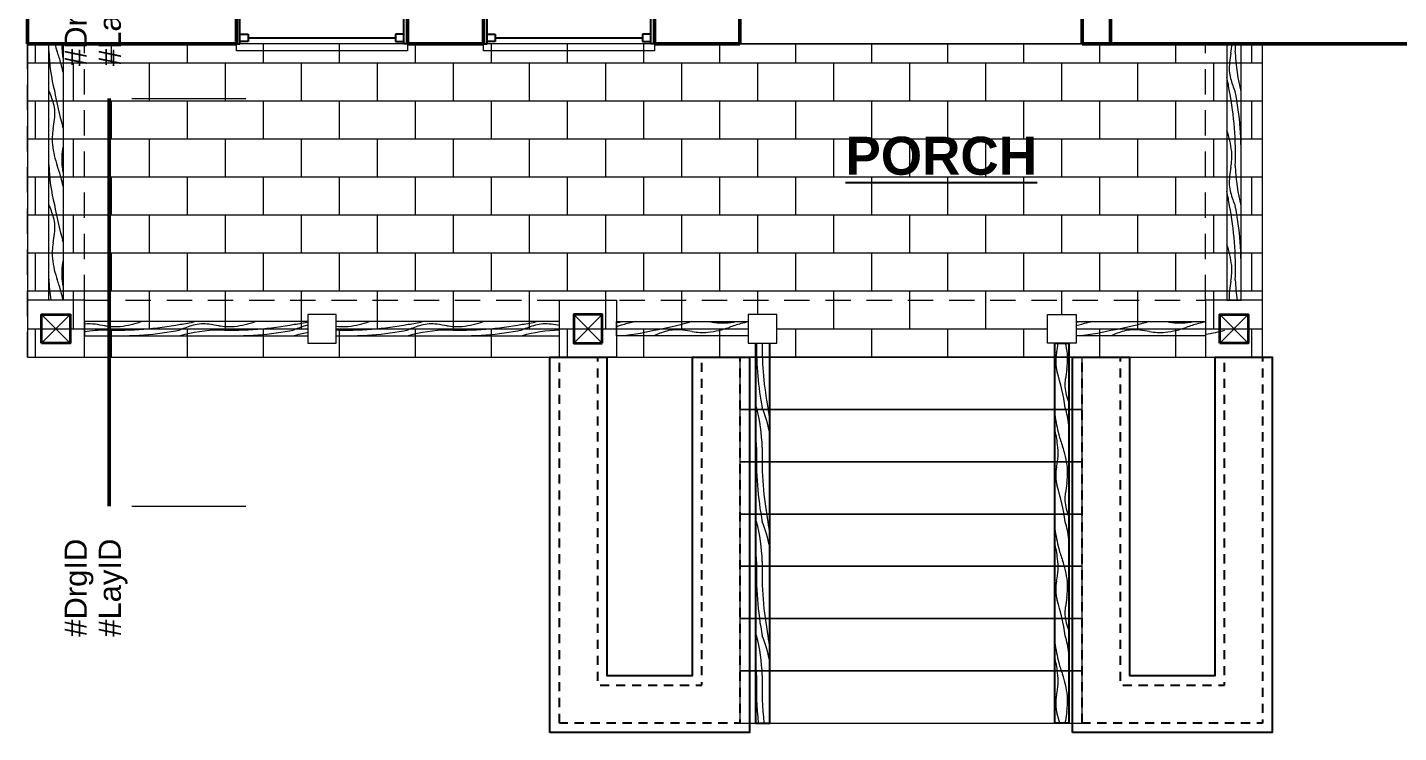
# Model space of a CAD drawing. Header units: inches. Extents: x -1373 to 690, y -94 to 608.
# Drawn here: x -183.6 to 105.1, y -92.4 to 56.1 of the extents above; entities that cross this region are included whole.
import ezdxf

# ---------------------------------------------------------------- set-up
doc = ezdxf.new("R2010")
doc.units = ezdxf.units.IN
doc.header["$MEASUREMENT"] = 0
for name, pattern in [('Dashed', [8.666667, 5.333333, -3.333334]), ('short Dashed', [3.36, 1.92, -1.44]), ('Wipeout_Contour', [39.370079, 0, -39.370079])]:
    doc.linetypes.add(name, pattern=pattern)
for name, color, linetype, lineweight in [('A-ANNO-MRKR-ROOM_Pen_No__7', 172, 'Continuous', 25), ('A-ANNO-MRKR-SECT_Pen_No__7', 172, 'Continuous', 25), ('A-WALL-EXTR-PRTL.N_Pen_No__23', 7, 'Continuous', 20), ('A-WALL-EXTR.N_Pen_No__1', 7, 'Continuous', 50), ('A-WALL-PRTL.N_Pen_No__23', 7, 'Continuous', 20), ('Cover Fills_Pen_No__96', 8, 'Continuous', 18), ('Doors_Pen_No__1', 7, 'Continuous', 50), ('Drafting Fills_Pen_No__23', 7, 'Continuous', 20), ('Windows_Pen_No__1', 7, 'Continuous', 50)]:
    doc.layers.add(name, color=color, linetype=linetype, lineweight=lineweight)
for name, color, linetype in [('A-ANNO-MRKR-SECT', 7, 'Continuous'), ('A-BEAM.N', 7, 'Continuous'), ('A-COLS.N', 7, 'Continuous'), ('A-STRS-EXTR.N', 7, 'Continuous'), ('A-WALL-EXTR-PRTL.N', 7, 'Continuous'), ('A-WALL-EXTR.N', 7, 'Continuous'), ('A-WALL-PRTL.N', 7, 'Continuous'), ('Cover Fills', 7, 'Continuous'), ('Doors', 7, 'Continuous'), ('Windows', 7, 'Continuous')]:
    doc.layers.add(name, color=color, linetype=linetype)
for name, color, linetype, lineweight, true_color in [('A-ANNO-MRKR-SECT_Pen_No__2', 7, 'Continuous', 18, 0x404040), ('A-ANNO-MRKR-SECT_Pen_No__26', 7, 'Continuous', 50, 0x089920), ('A-BEAM.N_Pen_No__2', 7, 'Continuous', 18, 0x404040), ('A-COLS.N_Pen_No__21', 7, 'Continuous', 13, 0x3687d9), ('A-COLS.N_Pen_No__22', 7, 'Continuous', 13, 0x650066), ('A-STRS-EXTR.N_Pen_No__2', 7, 'Continuous', 18, 0x404040), ('Cut Fills_Pen_No__24', 7, 'Continuous', 25, 0x4d678c), ('Doors_Pen_No__3', 7, 'Continuous', 25, 0x8c4600), ('Doors_Pen_No__6', 7, 'Continuous', 18, 0x2c53a6), ('Drafting Fills_Pen_No__24', 7, 'Continuous', 25, 0x4d678c), ('Drafting Fills_Pen_No__94', 7, 'Continuous', 18, 0xb2b2b2), ('Skin Separator Lines_Pen_No__25', 7, 'Continuous', 35, 0xd9610b), ('Windows_Pen_No__3', 7, 'Continuous', 25, 0x8c4600), ('Windows_Pen_No__6', 7, 'Continuous', 18, 0x2c53a6)]:
    doc.layers.add(name, color=color, linetype=linetype, lineweight=lineweight, true_color=true_color)
doc.styles.add('GENERATED_STYLE_1', font='')
doc.styles.add('GENERATED_STYLE_2', font='')
doc.styles.get('GENERATED_STYLE_1').set_extended_font_data('Arial')
doc.styles.get('GENERATED_STYLE_2').set_extended_font_data('Arial', bold=True)

# ---------------------------------------------------------------- blocks, each defined once
blk = doc.blocks.new('Slab_7', base_point=(-183.57, -13.36))
at = {"layer": 'Cover Fills_Pen_No__96', "linetype": 'Continuous', "lineweight": 18}
h = blk.add_hatch(dxfattribs=at)
h.set_pattern_fill('04___Block___Running_Bond', color=8, style=0, pattern_type=2)
h.set_pattern_definition([(3e-14, (-13.852, 56.6384), (0, 8), []), (90, (-13.852, 56.638), (-16, 0), [8, -8]), (90, (-5.852, 64.638), (-16, 0), [8, -8])])
h.paths.add_polyline_path([(-183.57, -13.36), (76.43, -13.36), (76.43, 52.64), (44.43, 52.64), (-39.57, 52.64), (-183.57, 52.64)])
at = {"layer": 'A-STRS-EXTR.N_Pen_No__2', "color": 49, "linetype": 'Continuous', "lineweight": 18, "true_color": 0x404040, "flags": 128}
blk.add_lwpolyline([(-183.57, -13.36), (76.43, -13.36), (76.43, 52.64), (44.43, 52.64), (-39.57, 52.64), (-183.57, 52.64)], close=True, dxfattribs=at)
blk = doc.blocks.new('*X38')
at = {"layer": 'Cover Fills_Pen_No__96', "color": 8, "linetype": 'Continuous', "lineweight": 18}
for centre, major_axis, start_param, end_param in [((-172.1, 58.42), (0, 12.78), 2.040456, 2.196749), ((-172.84, 52.32), (0, 7), 1.525994, 1.821347), ((-169.04, 52.4), (0, 20.09), 1.632569, 2.068595), ((-186.49, 37.61), (0, 22.74), 5.208763, 5.338342), ((-166.47, 55.59), (0, 20.17), 1.821347, 1.882366), ((-185.42, 38.77), (0, 20.32), 5.112543, 5.208763), ((-184.48, 32.77), (0, 14.76), 5.227548, 5.459843), ((-161.25, 53.36), (0, 34.86), 1.878454, 2.116194), ((-179.93, 37.92), (0, 4.31), 4.423958, 5.227548), ((-174.29, 32.37), (0, 8.1), 1.279522, 1.688594), ((-528.78, 244.93), (0, 732.06), 4.421115, 4.423958), ((-178.02, 33.01), (0, 4.36), 5.172557, 5.257787), ((-172.1, 34.42), (0, 12.78), 1.807645, 2.196749), ((-172.84, 28.32), (0, 7), 1.1682, 1.821347), ((-169.04, 28.4), (0, 20.09), 1.632569, 2.068595), ((-186.49, 13.61), (0, 22.74), 5.208763, 5.338342), ((-166.47, 31.59), (0, 20.17), 1.821347, 1.882366), ((-185.42, 14.77), (0, 20.32), 5.112543, 5.208763), ((-184.48, 8.77), (0, 14.76), 5.227548, 5.459843), ((-161.25, 29.36), (0, 34.86), 1.878454, 2.116194), ((-179.93, 13.92), (0, 4.31), 4.423958, 5.227548), ((-528.78, 220.93), (0, 732.06), 4.421115, 4.423958), ((-174.29, 8.37), (0, 8.1), 1.279522, 1.688594), ((-178.02, 9.01), (0, 4.36), 5.172557, 5.257787), ((-172.1, 10.42), (0, 12.78), 1.807645, 2.196749), ((-172.84, 4.32), (0, 7), 1.1682, 1.821347), ((-169.04, 4.4), (0, 20.09), 1.632569, 1.861472), ((-186.49, -10.39), (0, 22.74), 5.208763, 5.338342), ((-185.42, -9.23), (0, 20.32), 5.112543, 5.208763), ((-166.47, 7.59), (0, 20.17), 1.821347, 1.882366)]:
    blk.add_ellipse(centre, major_axis=major_axis, ratio=0.5, start_param=start_param, end_param=end_param, dxfattribs=at)
blk = doc.blocks.new('Slab_24', base_point=(-176.07, 52.64))
at = {"layer": 'A-WALL-PRTL.N_Pen_No__23', "color": 7, "linetype": 'Continuous', "lineweight": 20, "flags": 128}
blk.add_lwpolyline([(-176.07, 52.64), (-176.07, -1.36), (-179.07, -1.36), (-179.07, 52.64)], close=True, dxfattribs=at)
at = {"layer": 'A-WALL-PRTL.N', "color": 7, "linetype": 'Continuous', "lineweight": 20}
blk.add_blockref('*X38', (0, 0), dxfattribs=at)
blk = doc.blocks.new('*X40')
at = {"layer": 'Cover Fills_Pen_No__96', "color": 8, "linetype": 'Continuous', "lineweight": 18}
for centre, major_axis, start_param, end_param in [((-170.52, -8.49), (4.31, 0), 1.282365, 1.816656), ((-165.81, -17.65), (20.09, 0), 1.632569, 1.861472), ((-377.52, -357.33), (732.06, 0), 1.279522, 1.282365), ((-164.97, -2.84), (8.1, 0), 4.421115, 4.830186), ((-164.64, 10.64), (36.59, 0), 4.646574, 5.0826), ((-164.64, 9.44), (36.59, 0), 4.646574, 5.0826), ((-167.02, -0.65), (12.78, 0), 4.949238, 5.329586), ((-161.96, 10.19), (34.86, 0), 5.020047, 5.112804), ((-141.37, -13.03), (14.76, 0), 2.085956, 2.31825), ((-141.81, -17.65), (20.09, 0), 1.632569, 2.068595), ((-146.52, -8.49), (4.31, 0), 1.282365, 2.085956), ((-353.52, -357.33), (732.06, 0), 1.279522, 1.282365), ((-140.97, -2.84), (8.1, 0), 4.421115, 4.830186), ((-140.64, 10.64), (36.59, 0), 4.646574, 5.0826), ((-140.64, 9.44), (36.59, 0), 4.646574, 5.0826), ((-143.02, -0.65), (12.78, 0), 4.949238, 5.329586), ((-137.96, 10.19), (34.86, 0), 5.020047, 5.112804), ((-117.37, -13.03), (14.76, 0), 2.085956, 2.31825), ((-117.81, -17.65), (20.09, 0), 1.632569, 2.068595), ((-122.52, -8.49), (4.31, 0), 1.282365, 2.085956), ((-329.52, -357.33), (732.06, 0), 1.279522, 1.282365), ((-116.97, -2.84), (8.1, 0), 4.421115, 4.830186), ((-116.64, 10.64), (36.59, 0), 4.646574, 5.0826), ((-116.64, 9.44), (36.59, 0), 4.646574, 5.0826), ((-119.02, -0.65), (12.78, 0), 4.949238, 5.329586), ((-113.96, 10.19), (34.86, 0), 5.020047, 5.112804), ((-93.37, -13.03), (14.76, 0), 2.085956, 2.31825), ((-93.81, -17.65), (20.09, 0), 1.632569, 2.068595), ((-98.52, -8.49), (4.31, 0), 1.282365, 2.085956), ((-305.52, -357.33), (732.06, 0), 1.279522, 1.282365), ((-92.97, -2.84), (8.1, 0), 4.421115, 4.830186), ((-92.64, 10.64), (36.59, 0), 4.646574, 5.0826), ((-92.64, 9.44), (36.59, 0), 4.646574, 5.0826), ((-95.02, -0.65), (12.78, 0), 4.949238, 5.329586), ((-89.96, 10.19), (34.86, 0), 5.020047, 5.112804), ((-69.37, -13.03), (14.76, 0), 2.085956, 2.31825), ((-69.81, -17.65), (20.09, 0), 1.658413, 2.068595), ((-74.52, -8.49), (4.31, 0), 1.282365, 2.085956), ((-281.52, -357.33), (732.06, 0), 1.279905, 1.282365)]:
    blk.add_ellipse(centre, major_axis=major_axis, ratio=0.5, start_param=start_param, end_param=end_param, dxfattribs=at)
blk = doc.blocks.new('Slab_25', base_point=(-71.57, -5.86))
at = {"layer": 'A-WALL-PRTL.N_Pen_No__23', "color": 7, "linetype": 'Continuous', "lineweight": 20, "flags": 128}
blk.add_lwpolyline([(-71.57, -5.86), (-171.57, -5.86), (-171.57, -8.86), (-71.57, -8.86)], close=True, dxfattribs=at)
at = {"layer": 'A-WALL-PRTL.N', "color": 7, "linetype": 'Continuous', "lineweight": 20}
blk.add_blockref('*X40', (0, 0), dxfattribs=at)
blk = doc.blocks.new('*X42')
at = {"layer": 'Cover Fills_Pen_No__96', "color": 8, "linetype": 'Continuous', "lineweight": 18}
for centre, major_axis, start_param, end_param in [((-61.25, -2.64), (7, 0), 4.955581, 4.96294), ((-46.54, -16.28), (22.74, 0), 2.06717, 2.180723), ((-61.32, 1.16), (20.09, 0), 4.800006, 5.210188), ((-64.52, 3.74), (20.17, 0), 4.96294, 5.023959), ((-47.69, -15.22), (20.32, 0), 1.970951, 2.06717), ((-62.29, 8.95), (34.86, 0), 5.020047, 5.257787), ((-41.7, -14.27), (14.76, 0), 2.085956, 2.31825), ((-46.85, -9.73), (4.31, 0), 1.282365, 2.085956), ((-253.85, -358.57), (732.06, 0), 1.279522, 1.282365), ((-41.94, -7.81), (4.36, 0), 2.030964, 2.116194), ((-41.3, -4.08), (8.1, 0), 4.421115, 4.830186), ((-43.35, -1.89), (12.78, 0), 4.949238, 5.338342), ((-37.25, -2.64), (7, 0), 4.309792, 4.96294), ((-22.54, -16.28), (22.74, 0), 2.06717, 2.196749), ((-40.52, 3.74), (20.17, 0), 4.96294, 5.023959), ((-23.69, -15.22), (20.32, 0), 1.982053, 2.06717), ((-37.32, 1.16), (20.09, 0), 4.990101, 5.210188)]:
    blk.add_ellipse(centre, major_axis=major_axis, ratio=0.5, start_param=start_param, end_param=end_param, dxfattribs=at)
blk = doc.blocks.new('Slab_26', base_point=(-59.57, -5.86))
at = {"layer": 'A-WALL-PRTL.N_Pen_No__23', "color": 7, "linetype": 'Continuous', "lineweight": 20, "flags": 128}
blk.add_lwpolyline([(-59.57, -5.86), (-31.82, -5.86), (-31.82, -8.86), (-59.57, -8.86)], close=True, dxfattribs=at)
at = {"layer": 'A-WALL-PRTL.N', "color": 7, "linetype": 'Continuous', "lineweight": 20}
blk.add_blockref('*X42', (0, 0), dxfattribs=at)
blk = doc.blocks.new('*X44')
at = {"layer": 'Cover Fills_Pen_No__96', "color": 8, "linetype": 'Continuous', "lineweight": 18}
for centre, major_axis, start_param, end_param in [((35, -2.64), (7, 0), 4.955581, 4.96294), ((49.71, -16.28), (22.74, 0), 2.06717, 2.180723), ((34.93, 1.16), (20.09, 0), 4.800006, 5.210188), ((31.73, 3.74), (20.17, 0), 4.96294, 5.023959), ((48.56, -15.22), (20.32, 0), 1.970951, 2.06717), ((33.96, 8.95), (34.86, 0), 5.020047, 5.257787), ((54.55, -14.27), (14.76, 0), 2.085956, 2.31825), ((49.4, -9.73), (4.31, 0), 1.282365, 2.085956), ((-157.6, -358.57), (732.06, 0), 1.279522, 1.282365), ((54.31, -7.81), (4.36, 0), 2.030964, 2.116194), ((54.95, -4.08), (8.1, 0), 4.421115, 4.830186), ((52.9, -1.89), (12.78, 0), 4.949238, 5.338342), ((59, -2.64), (7, 0), 4.309792, 4.96294), ((73.71, -16.28), (22.74, 0), 2.06717, 2.196749), ((55.73, 3.74), (20.17, 0), 4.96294, 5.023959), ((72.56, -15.22), (20.32, 0), 1.982053, 2.06717), ((58.93, 1.16), (20.09, 0), 4.990101, 5.210188)]:
    blk.add_ellipse(centre, major_axis=major_axis, ratio=0.5, start_param=start_param, end_param=end_param, dxfattribs=at)
blk = doc.blocks.new('Slab_27', base_point=(36.68, -5.86))
at = {"layer": 'A-WALL-PRTL.N_Pen_No__23', "color": 7, "linetype": 'Continuous', "lineweight": 20, "flags": 128}
blk.add_lwpolyline([(36.68, -5.86), (64.43, -5.86), (64.43, -8.86), (36.68, -8.86)], close=True, dxfattribs=at)
at = {"layer": 'A-WALL-PRTL.N', "color": 7, "linetype": 'Continuous', "lineweight": 20}
blk.add_blockref('*X44', (0, 0), dxfattribs=at)
blk = doc.blocks.new('*X46')
at = {"layer": 'Cover Fills_Pen_No__96', "color": 8, "linetype": 'Continuous', "lineweight": 18}
for centre, major_axis, start_param, end_param in [((65.91, 52.98), (0, 8.1), 4.421115, 4.669955), ((52.44, 53.31), (0, 36.59), 4.646574, 4.693956), ((53.64, 53.31), (0, 36.59), 4.646574, 4.693956), ((420.4, -159.57), (0, 732.06), 1.279522, 1.282365), ((80.72, 52.15), (0, 20.09), 1.632569, 2.068595), ((71.56, 47.44), (0, 4.31), 1.282365, 2.085956), ((52.88, 32), (0, 34.86), 5.020047, 5.112804), ((76.11, 52.59), (0, 14.76), 2.085956, 2.31825), ((52.44, 29.31), (0, 36.59), 4.646574, 5.0826), ((53.64, 29.31), (0, 36.59), 4.646574, 5.0826), ((63.72, 26.94), (0, 12.78), 4.949238, 5.329586), ((65.91, 28.98), (0, 8.1), 4.421115, 4.830186), ((420.4, -183.57), (0, 732.06), 1.279522, 1.282365), ((80.72, 28.15), (0, 20.09), 1.632569, 2.068595), ((71.56, 23.44), (0, 4.31), 1.282365, 2.085956), ((52.88, 8), (0, 34.86), 5.020047, 5.112804), ((76.11, 28.59), (0, 14.76), 2.085956, 2.31825), ((52.44, 5.31), (0, 36.59), 4.646574, 5.0826), ((53.64, 5.31), (0, 36.59), 4.646574, 5.0826), ((63.72, 2.94), (0, 12.78), 4.949238, 5.329586), ((65.91, 4.98), (0, 8.1), 4.421115, 4.830186), ((80.72, 4.15), (0, 20.09), 1.632569, 1.848509), ((71.56, -0.56), (0, 4.31), 1.282365, 1.757234), ((420.4, -207.57), (0, 732.06), 1.279522, 1.282365)]:
    blk.add_ellipse(centre, major_axis=major_axis, ratio=0.5, start_param=start_param, end_param=end_param, dxfattribs=at)
blk = doc.blocks.new('Slab_28', base_point=(68.93, 52.64))
at = {"layer": 'A-WALL-PRTL.N_Pen_No__23', "color": 7, "linetype": 'Continuous', "lineweight": 20, "flags": 128}
blk.add_lwpolyline([(68.93, 52.64), (68.93, -1.36), (71.93, -1.36), (71.93, 52.64)], close=True, dxfattribs=at)
at = {"layer": 'A-WALL-PRTL.N', "color": 7, "linetype": 'Continuous', "lineweight": 20}
blk.add_blockref('*X46', (0, 0), dxfattribs=at)
blk = doc.blocks.new('RW1-4 Doublehung')
at = {"layer": 'Windows_Pen_No__1', "color": 7, "linetype": 'Continuous', "lineweight": 50}
for p, q in [((-18, 0), (-18, -6.62)), ((18, 0), (18, -6.62))]:
    blk.add_line(p, q, dxfattribs=at)
at = {"layer": 'Windows_Pen_No__3', "color": 34, "linetype": 'Continuous', "lineweight": 25, "true_color": 0x8c4600}
for p, q in [((-18, 0), (-17.25, 0)), ((-18, -6.62), (-18, 0)), ((-17.5, 0), (-17.5, 0)), ((-17.25, 0), (-17.25, -6.62)), ((18, 0), (17.25, 0)), ((17.25, 0), (17.25, -6.62)), ((17.5, 0), (17.5, 0)), ((18, -6.62), (18, 0)), ((-15.5, -0.5), (-17.25, -0.5)), ((-17.25, -0.5), (-17.25, -2)), ((-17.25, -2), (-15.5, -2)), ((-15.5, -2), (-15.5, -0.5)), ((-15.5, -1.25), (15.5, -1.25)), ((15.5, -2), (15.5, -0.5)), ((15.5, -0.5), (17.25, -0.5)), ((17.25, -2), (15.5, -2)), ((17.25, -0.5), (17.25, -2)), ((-17.25, -6.62), (-18, -6.62)), ((-17.5, -6.62), (-17.5, -6.63)), ((17.25, -6.62), (18, -6.62)), ((17.5, -6.62), (17.5, -6.63))]:
    blk.add_line(p, q, dxfattribs=at)
at = {"layer": 'Windows_Pen_No__6', "color": 167, "linetype": 'Continuous', "lineweight": 18, "true_color": 0x2c53a6}
for p, q in [((18, 1.5), (-18, 1.5)), ((-18, 1.5), (-18, 0)), ((18, 0), (18, 1.5)), ((-18.75, -7.62), (-18.75, -6.62)), ((18.75, -7.62), (-18.75, -7.62)), ((18.75, -6.62), (18.75, -7.62))]:
    blk.add_line(p, q, dxfattribs=at)
blk = doc.blocks.new('Wall_1', base_point=(-183.57, 52.64))
at = {"layer": 'A-WALL-EXTR.N_Pen_No__1', "color": 7, "linetype": 'Continuous', "lineweight": 50, "flags": 128}
for points in [[(-183.57, 52.64), (-183.57, 59.26)], [(-139.57, 59.26), (-176.94, 59.26)], [(-87.57, 59.26), (-103.57, 59.26)], [(-44.32, 59.26), (-51.57, 59.26)], [(-183.57, 52.64), (-139.57, 52.64)], [(-103.57, 52.64), (-87.57, 52.64)], [(-51.57, 52.64), (-39.57, 52.64)]]:
    blk.add_lwpolyline(points, dxfattribs=at)
at = {"layer": 'Windows', "color": 34, "linetype": 'Continuous', "lineweight": 25, "true_color": 0x8c4600, "xscale": -1, "zscale": 39.37007874015748, "rotation": 180}
for p in [(-121.57, 52.64), (-69.57, 52.64)]:
    blk.add_blockref('RW1-4 Doublehung', p, dxfattribs=at)
blk = doc.blocks.new('RD02 Swing')
at = {"layer": 'Doors_Pen_No__1', "color": 7, "linetype": 'Continuous', "lineweight": 50}
for p, q in [((-36, 0), (-36, -6.62)), ((36, 0), (36, -6.62))]:
    blk.add_line(p, q, dxfattribs=at)
at = {"layer": 'Doors_Pen_No__3', "color": 34, "linetype": 'Continuous', "lineweight": 25, "true_color": 0x8c4600}
for p, q in [((-36, 0), (-36, 36)), ((-36, 36), (-34.43, 36)), ((-34.43, 36), (-34.43, 0)), ((36, 36), (34.43, 36)), ((34.43, 36), (34.43, 0)), ((36, 0), (36, 36)), ((-34.43, 0), (-36, 0)), ((-36, 0), (-36, -6.62)), ((34.43, 0), (36, 0)), ((36, 0), (36, -6.62))]:
    blk.add_line(p, q, dxfattribs=at)
at = {"layer": 'Doors_Pen_No__6', "color": 167, "linetype": 'Continuous', "lineweight": 18, "true_color": 0x2c53a6}
for p, q in [((-36, 0), (36, 0)), ((-36, -6.62), (36, -6.62))]:
    blk.add_line(p, q, dxfattribs=at)
for centre, start, end in [((-36, 0), 0, 90), ((36, 0), 90, 180)]:
    blk.add_arc(centre, 36, start, end, dxfattribs=at)
blk = doc.blocks.new('Wall_10', base_point=(-39.57, 52.64))
at = {"layer": 'A-WALL-EXTR.N_Pen_No__1', "color": 7, "linetype": 'Continuous', "lineweight": 50}
for p, q in [((-33.57, 52.64), (-33.57, 59.26)), ((38.43, 52.64), (38.43, 59.26))]:
    blk.add_line(p, q, dxfattribs=at)
at = {"layer": 'A-WALL-EXTR.N_Pen_No__1', "color": 7, "linetype": 'Continuous', "lineweight": 50, "flags": 128}
for points in [[(-33.57, 59.26), (-39.57, 59.26)], [(44.43, 59.26), (38.43, 59.26)], [(-39.57, 52.64), (-33.57, 52.64)], [(38.43, 52.64), (44.43, 52.64)]]:
    blk.add_lwpolyline(points, dxfattribs=at)
at = {"layer": 'Doors', "color": 34, "linetype": 'Continuous', "lineweight": 25, "true_color": 0x8c4600, "zscale": 39.37007874015748}
blk.add_blockref('RD02 Swing', (2.43, 59.26), dxfattribs=at)
blk = doc.blocks.new('Wall_11', base_point=(260.43, 52.64))
at = {"layer": 'A-WALL-EXTR.N_Pen_No__1', "color": 7, "linetype": 'Continuous', "lineweight": 50, "flags": 128}
for points in [[(44.43, 52.64), (44.43, 59.26)], [(110.43, 59.26), (49.18, 59.26)], [(255.68, 59.26), (218.43, 59.26)], [(260.43, 52.64), (260.43, 59.26)], [(44.43, 52.64), (110.43, 52.64)], [(218.43, 52.64), (252.43, 52.64)]]:
    blk.add_lwpolyline(points, dxfattribs=at)
at = {"layer": 'Windows', "color": 34, "linetype": 'Continuous', "lineweight": 25, "true_color": 0x8c4600, "xscale": -1, "zscale": 39.37007874015748, "rotation": 180}
for p in [(128.43, 52.64), (164.43, 52.64)]:
    blk.add_blockref('RW1-4 Doublehung', p, dxfattribs=at)
at = {"layer": 'Windows', "color": 34, "linetype": 'Continuous', "lineweight": 25, "true_color": 0x8c4600, "zscale": 39.37007874015748, "rotation": 180}
blk.add_blockref('RW1-4 Doublehung', (200.43, 52.64), dxfattribs=at)
blk = doc.blocks.new('Beam_4', base_point=(-177.57, -7.36))
at = {"layer": 'A-BEAM.N_Pen_No__2', "color": 49, "linetype": 'Dashed', "lineweight": 18, "true_color": 0x404040}
for p, q in [((-171.57, -1.36), (64.43, -1.36)), ((-183.57, -13.36), (76.43, -13.36))]:
    blk.add_line(p, q, dxfattribs=at)
blk = doc.blocks.new('Beam_5', base_point=(70.43, -7.36))
at = {"layer": 'A-BEAM.N_Pen_No__2', "color": 49, "linetype": 'Dashed', "lineweight": 18, "true_color": 0x404040}
for p, q in [((64.43, -1.36), (64.43, 52.64)), ((76.43, 52.64), (64.43, 52.64)), ((76.43, -13.36), (76.43, 52.64))]:
    blk.add_line(p, q, dxfattribs=at)
blk = doc.blocks.new('Beam_7', base_point=(-177.57, -7.36))
at = {"layer": 'A-BEAM.N_Pen_No__2', "color": 49, "linetype": 'Dashed', "lineweight": 18, "true_color": 0x404040}
for p, q in [((-183.57, -13.36), (-183.57, 52.64)), ((-171.57, 52.64), (-183.57, 52.64)), ((-171.57, -1.36), (-171.57, 52.64))]:
    blk.add_line(p, q, dxfattribs=at)
blk = doc.blocks.new('Cutting Plane_2', base_point=(-166.37, -44.73))
at = {"layer": 'A-ANNO-MRKR-SECT_Pen_No__2', "color": 49, "linetype": 'Continuous', "lineweight": 18, "true_color": 0x404040}
for p, q in [((-161.57, 41.13), (-137.57, 41.13)), ((-161.57, -44.73), (-137.57, -44.73))]:
    blk.add_line(p, q, dxfattribs=at)
at = {"layer": 'A-ANNO-MRKR-SECT_Pen_No__26', "color": 104, "linetype": 'Continuous', "lineweight": 50, "true_color": 0x089920}
blk.add_line((-166.37, -44.73), (-166.37, 41.13), dxfattribs=at)
blk.add_line((-166.37, -44.73), (-166.37, 41.13), dxfattribs=at)
at = {"layer": 'A-ANNO-MRKR-SECT_Pen_No__7', "color": 172, "lineweight": 25, "char_height": 4.6667, "rotation": 90, "line_spacing_factor": 0.921035, "style": 'GENERATED_STYLE_1'}
for s, insert, attachment_point in [('\\A1;{\\pqr;\\pt0;\\fArial|b0|i0|c0|p34;#DrgID\\P\\pqr;\\pt0;\\fArial|b0|i0|c0|p34;#LayID}', (-162.49, 68.6), 9), ('\\A1;{\\pql;\\pt0;\\fArial|b0|i0|c0|p34;#DrgID\\P\\pql;\\pt0;\\fArial|b0|i0|c0|p34;#LayID}', (-162.49, -72.2), 7)]:
    blk.add_mtext(s, dxfattribs=dict(at, insert=insert, attachment_point=attachment_point))
blk = doc.blocks.new('*X159')
at = {"layer": 'Drafting Fills_Pen_No__94', "color": 253, "linetype": 'Continuous', "lineweight": 18, "true_color": 0xb2b2b2}
for centre, major_axis, start_param, end_param in [((-11.82, -10.76), (0, 36.59), 1.559917, 1.941007), ((-10.62, -10.76), (0, 36.59), 1.559917, 1.941007), ((-22.28, -11.21), (0, 20.17), 2.219656, 2.257511), ((-38.91, -33.59), (0, 20.09), 4.774161, 5.210188), ((-36.68, -36.79), (0, 20.17), 5.093065, 5.399103), ((-17.72, -19.96), (0, 20.32), 1.770836, 1.906241), ((-40.11, -33.59), (0, 20.09), 4.774161, 4.938411), ((-11.82, -34.76), (0, 36.59), 1.504981, 1.941007), ((-10.62, -34.76), (0, 36.59), 1.504981, 1.941007), ((-22.28, -35.21), (0, 20.17), 2.219656, 2.257511), ((-38.91, -57.59), (0, 20.09), 4.774161, 5.210188), ((-36.68, -60.79), (0, 20.17), 5.093065, 5.399103), ((-17.72, -43.96), (0, 20.32), 1.770836, 1.906241), ((-40.11, -57.59), (0, 20.09), 4.774161, 4.938411), ((-11.82, -58.76), (0, 36.59), 1.504981, 1.941007), ((-10.62, -58.76), (0, 36.59), 1.504981, 1.941007), ((-22.28, -59.21), (0, 20.17), 2.219656, 2.257511), ((-38.91, -81.59), (0, 20.09), 4.774161, 5.210188), ((-36.68, -84.79), (0, 20.17), 5.093065, 5.399103), ((-17.72, -67.96), (0, 20.32), 1.770836, 1.906241), ((-40.11, -81.59), (0, 20.09), 4.774161, 4.938411), ((-11.82, -82.76), (0, 36.59), 1.504981, 1.780054), ((-10.62, -82.76), (0, 36.59), 1.504981, 1.780054)]:
    blk.add_ellipse(centre, major_axis=major_axis, ratio=0.5, start_param=start_param, end_param=end_param, dxfattribs=at)
blk = doc.blocks.new('Fill_1', base_point=(0, 0))
at = {"layer": 'Drafting Fills_Pen_No__24', "color": 165, "linetype": 'Continuous', "lineweight": 25, "true_color": 0x4d678c, "flags": 128}
blk.add_lwpolyline([(-30.32, -90.36), (-27.32, -90.36), (-27.32, -10.36), (-30.32, -10.36)], close=True, dxfattribs=at)
at = {"layer": 'Drafting Fills_Pen_No__94', "color": 253, "linetype": 'Continuous', "lineweight": 18, "true_color": 0xb2b2b2}
blk.add_blockref('*X159', (0, 0), dxfattribs=at)
blk = doc.blocks.new('*X161')
at = {"layer": 'Drafting Fills_Pen_No__94', "color": 253, "linetype": 'Continuous', "lineweight": 18, "true_color": 0xb2b2b2}
for centre, major_axis, start_param, end_param in [((29.9, -9.52), (0, 7), 4.286847, 4.592149), ((29.15, -15.62), (0, 12.78), 4.949238, 5.136361), ((35.07, -14.21), (0, 4.36), 1.145255, 2.116194), ((31.34, -13.57), (0, 8.1), 4.421115, 4.830186), ((18.3, -34.56), (0, 34.86), 5.020047, 5.257787), ((385.83, -226.12), (0, 732.06), 1.279522, 1.282365), ((36.98, -19.12), (0, 4.31), 1.282365, 2.085956), ((41.53, -13.97), (0, 14.76), 2.085956, 2.227037), ((42.48, -19.96), (0, 20.32), 1.840837, 2.06717), ((26.09, -33.59), (0, 20.09), 5.014037, 5.210188), ((23.52, -36.79), (0, 20.17), 4.96294, 5.14286), ((43.54, -18.81), (0, 22.74), 2.06717, 2.196749), ((29.9, -33.52), (0, 7), 4.286847, 4.96294), ((29.15, -39.62), (0, 12.78), 4.949238, 5.338342), ((35.07, -38.21), (0, 4.36), 1.145255, 2.116194), ((31.34, -37.57), (0, 8.1), 4.421115, 4.830186), ((385.83, -250.12), (0, 732.06), 1.279522, 1.282365), ((18.3, -58.56), (0, 34.86), 5.020047, 5.257787), ((36.98, -43.12), (0, 4.31), 1.282365, 2.085956), ((41.53, -37.97), (0, 14.76), 2.085956, 2.227037), ((26.09, -57.59), (0, 20.09), 5.014037, 5.210188), ((42.48, -43.96), (0, 20.32), 1.840837, 2.06717), ((23.52, -60.79), (0, 20.17), 4.96294, 5.14286), ((43.54, -42.81), (0, 22.74), 2.06717, 2.196749), ((29.9, -57.52), (0, 7), 4.286847, 4.96294), ((29.15, -63.62), (0, 12.78), 4.949238, 5.338342), ((35.07, -62.21), (0, 4.36), 1.145255, 2.116194), ((31.34, -61.57), (0, 8.1), 4.421115, 4.830186), ((18.3, -82.56), (0, 34.86), 5.020047, 5.257787), ((36.98, -67.12), (0, 4.31), 1.282365, 2.085956), ((385.83, -274.12), (0, 732.06), 1.279522, 1.282365), ((41.53, -61.97), (0, 14.76), 2.085956, 2.227037), ((26.09, -81.59), (0, 20.09), 5.014037, 5.210188), ((42.48, -67.96), (0, 20.32), 1.840837, 2.06717), ((23.52, -84.79), (0, 20.17), 4.96294, 5.14286), ((43.54, -66.81), (0, 22.74), 2.06717, 2.196749), ((29.9, -81.52), (0, 7), 4.286847, 4.96294), ((29.15, -87.62), (0, 12.78), 4.949238, 5.338342), ((35.07, -86.21), (0, 4.36), 1.145255, 2.116194), ((31.34, -85.57), (0, 8.1), 4.421115, 4.830186), ((18.3, -106.56), (0, 34.86), 5.195514, 5.257787), ((385.83, -298.12), (0, 732.06), 1.279522, 1.282365), ((36.98, -91.12), (0, 4.31), 1.282365, 1.394711)]:
    blk.add_ellipse(centre, major_axis=major_axis, ratio=0.5, start_param=start_param, end_param=end_param, dxfattribs=at)
blk = doc.blocks.new('Fill_2', base_point=(0, 0))
at = {"layer": 'Drafting Fills_Pen_No__24', "color": 165, "linetype": 'Continuous', "lineweight": 25, "true_color": 0x4d678c, "flags": 128}
blk.add_lwpolyline([(35.68, -90.36), (32.68, -90.36), (32.68, -10.36), (35.68, -10.36)], close=True, dxfattribs=at)
at = {"layer": 'Drafting Fills_Pen_No__94', "color": 253, "linetype": 'Continuous', "lineweight": 18, "true_color": 0xb2b2b2}
blk.add_blockref('*X161', (0, 0), dxfattribs=at)
blk = doc.blocks.new('Column_8', base_point=(70.43, -7.36))
at = {"layer": 'A-COLS.N_Pen_No__21', "color": 145, "linetype": 'Continuous', "lineweight": 13, "true_color": 0x3687d9}
for p, q in [((67.43, -10.36), (73.43, -4.36)), ((73.43, -10.36), (67.43, -4.36))]:
    blk.add_line(p, q, dxfattribs=at)
at = {"layer": 'A-COLS.N_Pen_No__22', "color": 206, "linetype": 'Continuous', "lineweight": 13, "true_color": 0x650066, "flags": 128}
blk.add_lwpolyline([(64.43, -13.36), (76.43, -13.36), (76.43, -1.36), (64.43, -1.36)], close=True, dxfattribs=at)
at = {"layer": 'Skin Separator Lines_Pen_No__25', "color": 32, "linetype": 'Continuous', "lineweight": 35, "true_color": 0xd9610b, "flags": 128}
blk.add_lwpolyline([(67.43, -10.36), (67.43, -4.36), (73.43, -4.36), (73.43, -10.36)], close=True, dxfattribs=at)
blk = doc.blocks.new('Column_9', base_point=(-28.82, -7.36))
at = {"color": 254, "linetype": 'Wipeout_Contour', "lineweight": 0, "ltscale": 119.493851}
blk.add_wipeout([(-31.82, -10.36), (-25.82, -10.36), (-25.82, -4.36), (-31.82, -4.36)], dxfattribs=at).dxf.layer = 'Cover Fills'
at = {"layer": 'A-WALL-EXTR-PRTL.N_Pen_No__23', "color": 7, "linetype": 'Continuous', "lineweight": 20, "flags": 128}
blk.add_lwpolyline([(-31.82, -10.36), (-25.82, -10.36), (-25.82, -4.36), (-31.82, -4.36)], close=True, dxfattribs=at)
blk = doc.blocks.new('Column_10', base_point=(34.18, -7.36))
at = {"color": 254, "linetype": 'Wipeout_Contour', "lineweight": 0, "ltscale": 140.473918}
blk.add_wipeout([(37.18, -10.36), (37.18, -4.36), (31.18, -4.36), (31.18, -10.36)], dxfattribs=at).dxf.layer = 'Cover Fills'
at = {"layer": 'A-WALL-EXTR-PRTL.N_Pen_No__23', "color": 7, "linetype": 'Continuous', "lineweight": 20, "flags": 128}
blk.add_lwpolyline([(37.18, -10.36), (31.18, -10.36), (31.18, -4.36), (37.18, -4.36)], close=True, dxfattribs=at)
blk = doc.blocks.new('Column_12', base_point=(-177.57, -7.36))
at = {"layer": 'A-COLS.N_Pen_No__21', "color": 145, "linetype": 'Continuous', "lineweight": 13, "true_color": 0x3687d9}
for p, q in [((-180.57, -10.36), (-174.57, -4.36)), ((-174.57, -10.36), (-180.57, -4.36))]:
    blk.add_line(p, q, dxfattribs=at)
at = {"layer": 'A-COLS.N_Pen_No__22', "color": 206, "linetype": 'Continuous', "lineweight": 13, "true_color": 0x650066, "flags": 128}
blk.add_lwpolyline([(-183.57, -13.36), (-171.57, -13.36), (-171.57, -1.36), (-183.57, -1.36)], close=True, dxfattribs=at)
at = {"layer": 'Skin Separator Lines_Pen_No__25', "color": 32, "linetype": 'Continuous', "lineweight": 35, "true_color": 0xd9610b, "flags": 128}
blk.add_lwpolyline([(-180.57, -10.36), (-180.57, -4.36), (-174.57, -4.36), (-174.57, -10.36)], close=True, dxfattribs=at)
blk = doc.blocks.new('Column_13', base_point=(-65.57, -7.36))
at = {"layer": 'A-COLS.N_Pen_No__21', "color": 145, "linetype": 'Continuous', "lineweight": 13, "true_color": 0x3687d9}
for p, q in [((-68.57, -10.36), (-62.57, -4.36)), ((-62.57, -10.36), (-68.57, -4.36))]:
    blk.add_line(p, q, dxfattribs=at)
at = {"layer": 'A-COLS.N_Pen_No__22', "color": 206, "linetype": 'Continuous', "lineweight": 13, "true_color": 0x650066, "flags": 128}
blk.add_lwpolyline([(-59.57, -13.36), (-71.57, -13.36), (-71.57, -1.36), (-59.57, -1.36)], close=True, dxfattribs=at)
at = {"layer": 'Skin Separator Lines_Pen_No__25', "color": 32, "linetype": 'Continuous', "lineweight": 35, "true_color": 0xd9610b, "flags": 128}
blk.add_lwpolyline([(-62.57, -10.36), (-62.57, -4.36), (-68.57, -4.36), (-68.57, -10.36)], close=True, dxfattribs=at)
blk = doc.blocks.new('Column_25', base_point=(-121.57, -7.36))
at = {"color": 254, "linetype": 'Wipeout_Contour', "lineweight": 0, "ltscale": 487.2991}
blk.add_wipeout([(-124.57, -10.36), (-118.57, -10.36), (-118.57, -4.36), (-124.57, -4.36)], dxfattribs=at).dxf.layer = 'Cover Fills'
at = {"layer": 'A-WALL-EXTR-PRTL.N_Pen_No__23', "color": 7, "linetype": 'Continuous', "lineweight": 20, "flags": 128}
blk.add_lwpolyline([(-124.57, -10.36), (-118.57, -10.36), (-118.57, -4.36), (-124.57, -4.36)], close=True, dxfattribs=at)

msp = doc.modelspace()

# ---------------------------------------------------------------- linework, layer by layer
at = {"layer": 'Cut Fills_Pen_No__24', "color": 165, "linetype": 'Continuous', "lineweight": 25, "true_color": 0x4d678c, "flags": 128}
for points in [[(-73.57, -92.36), (-73.57, -13.36), (-61.57, -13.36), (-61.57, -80.36), (-43.57, -80.36), (-43.57, -13.36), (-31.57, -13.36), (-31.57, -92.36)], [(36.43, -92.36), (36.43, -13.36), (48.43, -13.36), (48.43, -80.36), (66.43, -80.36), (66.43, -13.36), (78.43, -13.36), (78.43, -92.36)]]:
    msp.add_lwpolyline(points, close=True, dxfattribs=at)
at = {"layer": 'Cut Fills_Pen_No__24', "color": 165, "linetype": 'short Dashed', "lineweight": 25, "true_color": 0x4d678c, "flags": 128}
for points in [[(-71.57, -90.36), (-71.57, -13.36), (-63.57, -13.36), (-63.57, -82.36), (-41.57, -82.36), (-41.57, -13.36), (-33.57, -13.36), (-33.57, -90.36)], [(38.43, -90.36), (38.43, -13.36), (46.43, -13.36), (46.43, -82.36), (68.43, -82.36), (68.43, -13.36), (76.43, -13.36), (76.43, -90.36)]]:
    msp.add_lwpolyline(points, close=True, dxfattribs=at)
at = {"layer": 'Drafting Fills_Pen_No__23', "color": 7, "linetype": 'Continuous', "lineweight": 20, "flags": 128}
for points in [[(-33.57, -24.36), (38.43, -24.36), (38.43, -13.36), (-33.57, -13.36)], [(-33.57, -35.36), (38.43, -35.36), (38.43, -24.36), (-33.57, -24.36)], [(-33.57, -46.36), (38.43, -46.36), (38.43, -35.36), (-33.57, -35.36)], [(-33.57, -57.36), (38.43, -57.36), (38.43, -46.36), (-33.57, -46.36)], [(-33.57, -68.36), (38.43, -68.36), (38.43, -57.36), (-33.57, -57.36)], [(-33.57, -79.36), (38.43, -79.36), (38.43, -68.36), (-33.57, -68.36)], [(-33.57, -90.36), (38.43, -90.36), (38.43, -79.36), (-33.57, -79.36)]]:
    msp.add_lwpolyline(points, close=True, dxfattribs=at)

# ---------------------------------------------------------------- block references
at = {"layer": 'A-ANNO-MRKR-SECT', "color": 104, "lineweight": 50, "true_color": 0x089920}
msp.add_blockref('Cutting Plane_2', (-166.37, -44.73), dxfattribs=at)
at = {"layer": 'A-BEAM.N', "color": 49, "lineweight": 18, "true_color": 0x404040}
for name, p in [('Beam_7', (-177.57, -7.36)), ('Beam_5', (70.43, -7.36)), ('Beam_4', (-177.57, -7.36))]:
    msp.add_blockref(name, p, dxfattribs=at)
at = {"layer": 'A-COLS.N', "color": 32, "lineweight": 35, "true_color": 0xd9610b}
for name, p in [('Column_12', (-177.57, -7.36)), ('Column_13', (-65.57, -7.36)), ('Column_8', (70.43, -7.36))]:
    msp.add_blockref(name, p, dxfattribs=at)
at = {"layer": 'A-STRS-EXTR.N', "color": 49, "linetype": 'Continuous', "lineweight": 18, "true_color": 0x404040}
msp.add_blockref('Slab_7', (-183.57, -13.36), dxfattribs=at)
at = {"layer": 'A-WALL-EXTR.N', "color": 7, "lineweight": 50}
for name, p in [('Wall_10', (-39.57, 52.64)), ('Wall_1', (-183.57, 52.64)), ('Wall_11', (260.43, 52.64))]:
    msp.add_blockref(name, p, dxfattribs=at)
at = {"layer": 'A-WALL-PRTL.N', "color": 7, "linetype": 'Continuous', "lineweight": 20}
for name, p in [('Slab_24', (-176.07, 52.64)), ('Slab_28', (68.93, 52.64)), ('Slab_25', (-71.57, -5.86)), ('Slab_26', (-59.57, -5.86)), ('Slab_27', (36.68, -5.86))]:
    msp.add_blockref(name, p, dxfattribs=at)
at = {"layer": 'Drafting Fills_Pen_No__94', "color": 253, "linetype": 'Continuous', "lineweight": 18, "true_color": 0xb2b2b2}
for name in ['Fill_1', 'Fill_2']:
    msp.add_blockref(name, (0, 0), dxfattribs=at)

# ---------------------------------------------------------------- texts
at = {"layer": 'A-ANNO-MRKR-ROOM_Pen_No__7', "color": 172, "linetype": 'Continuous', "lineweight": 25, "insert": (-11.38, 33.06), "char_height": 8, "attachment_point": 1, "style": 'GENERATED_STYLE_2'}
msp.add_mtext('\\A1;{\\pql;\\fArial|b1|i0|c0|p34;\\L\\LPORCH}', dxfattribs=at)

# ---------------------------------------------------------------- next in the draw order: block references
at = {"layer": 'A-WALL-EXTR-PRTL.N', "color": 32, "lineweight": 35, "true_color": 0xd9610b}
for name, p in [('Column_25', (-121.57, -7.36)), ('Column_9', (-28.82, -7.36)), ('Column_10', (34.18, -7.36))]:
    msp.add_blockref(name, p, dxfattribs=at)

doc.saveas('drawing.dxf')
